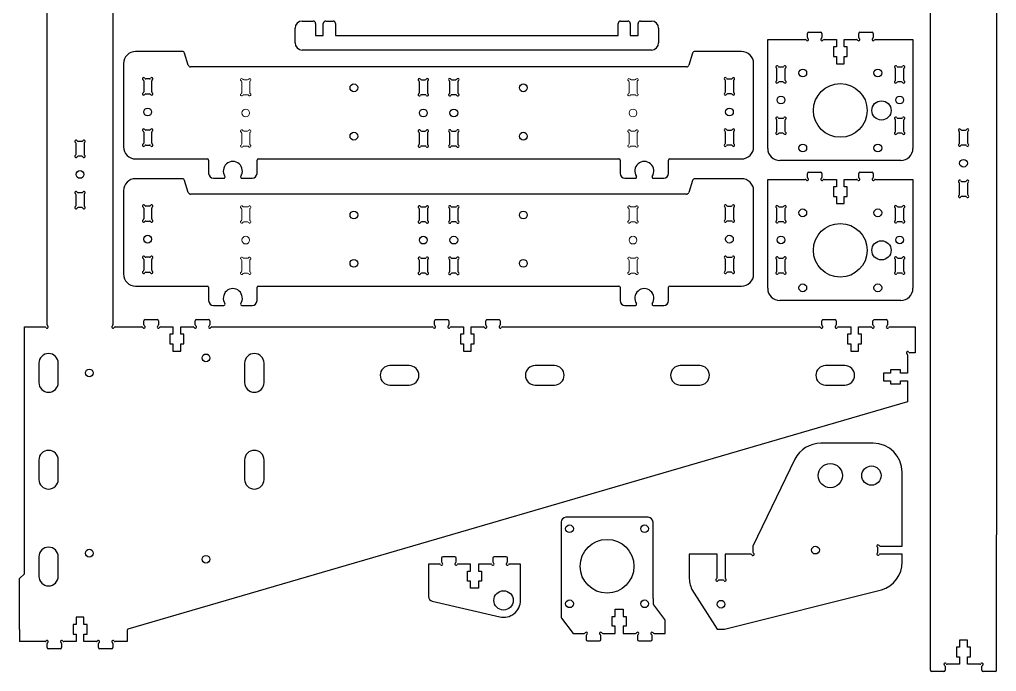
# Model space of a CAD drawing. Header units: millimetres. Extents: x 226 to 1021, y 351 to 823.
# Drawn here: x 225.6 to 629.2, y 351.5 to 620.8 of the extents above; entities that cross this region are included whole.
import ezdxf

# ---------------------------------------------------------------- set-up
doc = ezdxf.new("R2010")
doc.units = ezdxf.units.MM
for name, color, linetype in [('SLD-0', 179, 'Continuous'), ('SLD-0_2', 179, 'Continuous'), ('WHITE', 179, 'Continuous')]:
    doc.layers.add(name, color=color, linetype=linetype)

msp = doc.modelspace()

# ---------------------------------------------------------------- linework, layer by layer
at = {"layer": 'SLD-0', "linetype": 'Continuous'}
for p, q in [((342.42, 620.22), (346.92, 620.22)), ((347.92, 619.22), (347.92, 614.22)), ((351.12, 614.22), (351.12, 619.22)), ((352.12, 620.22), (355.12, 620.22)), ((356.12, 619.22), (356.12, 614.22)), ((472.95, 614.22), (472.95, 619.22)), ((473.95, 620.22), (476.95, 620.22)), ((477.95, 619.22), (477.95, 614.22)), ((481.15, 614.22), (481.15, 619.22)), ((482.15, 620.22), (486.65, 620.22)), ((339.42, 611.22), (339.42, 617.22)), ((347.92, 614.22), (351.12, 614.22)), ((356.12, 614.22), (472.95, 614.22)), ((477.95, 614.22), (481.15, 614.22)), ((489.65, 617.22), (489.65, 611.22)), ((486.65, 608.22), (342.42, 608.22))]:
    msp.add_line(p, q, dxfattribs=at)
at = {"layer": 'SLD-0', "lineweight": 0}
for p, q in [((317.42, 590.61), (317.42, 595.08)), ((318.29, 595.94), (319.86, 595.94)), ((320.72, 595.08), (320.72, 590.61)), ((477.42, 590.61), (477.42, 595.08)), ((478.29, 595.94), (479.86, 595.94)), ((480.72, 595.08), (480.72, 590.61)), ((319.86, 589.74), (318.29, 589.74)), ((479.86, 589.74), (478.29, 589.74)), ((317.42, 569.41), (317.42, 573.88)), ((318.29, 574.74), (319.86, 574.74)), ((320.72, 573.88), (320.72, 569.41)), ((477.42, 569.41), (477.42, 573.88)), ((478.29, 574.74), (479.86, 574.74)), ((480.72, 573.88), (480.72, 569.41)), ((319.86, 568.54), (318.29, 568.54)), ((479.86, 568.54), (478.29, 568.54)), ((317.42, 538.05), (317.42, 542.52)), ((318.29, 543.39), (319.86, 543.39)), ((320.72, 542.52), (320.72, 538.05)), ((477.42, 538.05), (477.42, 542.52)), ((478.29, 543.39), (479.86, 543.39)), ((480.72, 542.52), (480.72, 538.05)), ((319.86, 537.19), (318.29, 537.19)), ((479.86, 537.19), (478.29, 537.19)), ((317.42, 516.85), (317.42, 521.32)), ((318.29, 522.19), (319.86, 522.19)), ((320.72, 521.32), (320.72, 516.85)), ((477.42, 516.85), (477.42, 521.32)), ((478.29, 522.19), (479.86, 522.19)), ((480.72, 521.32), (480.72, 516.85)), ((319.86, 515.99), (318.29, 515.99)), ((479.86, 515.99), (478.29, 515.99))]:
    msp.add_line(p, q, dxfattribs=at)
at = {"layer": 'SLD-0'}
msp.add_line((629.22, 351.95), (629.22, 407.95), dxfattribs=at)
at = {"layer": 'SLD-0', "lineweight": 0}
for centre in [(319.07, 582.24), (479.07, 582.24), (319.07, 529.69), (479.07, 529.69)]:
    msp.add_circle(centre, 1.6, dxfattribs=at)
at = {"layer": 'SLD-0', "linetype": 'Continuous'}
for centre, radius, start, end in [((342.42, 617.22), 3, 90, 180), ((346.92, 619.22), 1, 0, 90), ((352.12, 619.22), 1, 90, 180), ((355.12, 619.22), 1, 0, 90), ((473.95, 619.22), 1, 90, 180), ((476.95, 619.22), 1, 0, 90), ((482.15, 619.22), 1, 90, 180), ((486.65, 617.22), 3, 0, 90), ((342.42, 611.22), 3, 180, 270), ((486.65, 611.22), 3, 270, 0)]:
    msp.add_arc(centre, radius, start, end, dxfattribs=at)
at = {"layer": 'SLD-0', "lineweight": 0}
for centre, start, end in [((317.42, 595.94), 30.0003, 240.0003), ((316.92, 595.08), 0, 60.0003), ((318.29, 596.44), 210.0003, 270), ((319.86, 596.44), 270, 330.0001), ((320.72, 595.94), 300.0003, 150.0001), ((321.22, 595.08), 120.0003, 180), ((477.42, 595.94), 30.0002, 240), ((476.92, 595.08), 360, 60), ((478.29, 596.44), 210.0002, 270), ((479.86, 596.44), 270, 330.0001), ((480.72, 595.94), 300.0003, 150.0001), ((481.22, 595.08), 120.0003, 180), ((317.42, 589.74), 120.0002, 330), ((316.92, 590.61), 300.0002, 360), ((318.29, 589.24), 90, 150), ((319.86, 589.24), 30.0004, 90), ((320.72, 589.74), 210.0004, 60), ((321.22, 590.61), 180, 240), ((477.42, 589.74), 120.0002, 330), ((476.92, 590.61), 300.0002, 0), ((478.29, 589.24), 90, 150), ((479.86, 589.24), 30.0003, 90), ((480.72, 589.74), 210.0003, 60.0006), ((481.22, 590.61), 180, 240.0006), ((317.42, 574.74), 30.0002, 240), ((316.92, 573.88), 0, 60), ((318.29, 575.24), 210.0002, 270), ((319.86, 575.24), 270, 330), ((320.72, 574.74), 300.0002, 150), ((321.22, 573.88), 120.0002, 180), ((477.42, 574.74), 30.0003, 239.9997), ((476.92, 573.88), 0, 59.9997), ((478.29, 575.24), 210.0003, 270), ((479.86, 575.24), 270, 330.0001), ((480.72, 574.74), 300.0003, 150.0001), ((481.22, 573.88), 120.0003, 180), ((316.92, 569.41), 300.0003, 0), ((321.22, 569.41), 180, 240), ((476.92, 569.41), 300.0003, 360), ((481.22, 569.41), 180, 240), ((317.42, 568.54), 120.0003, 330.0001), ((318.29, 568.04), 90, 150.0001), ((319.86, 568.04), 30.0002, 90), ((320.72, 568.54), 210.0002, 60), ((477.42, 568.54), 120.0003, 330), ((478.29, 568.04), 90, 150), ((479.86, 568.04), 30.0004, 90), ((480.72, 568.54), 210.0004, 60), ((317.42, 543.39), 30.0003, 240.0003), ((316.92, 542.52), 0, 60.0003), ((318.29, 543.89), 210.0003, 270), ((319.86, 543.89), 270, 330.0001), ((320.72, 543.39), 300.0003, 150.0001), ((321.22, 542.52), 120.0003, 180), ((477.42, 543.39), 30.0002, 240), ((476.92, 542.52), 360, 60), ((478.29, 543.89), 210.0002, 270), ((479.86, 543.89), 270, 330.0001), ((480.72, 543.39), 300.0003, 150.0001), ((481.22, 542.52), 120.0003, 180), ((317.42, 537.19), 120.0002, 330), ((316.92, 538.05), 300.0002, 360), ((318.29, 536.69), 90, 150), ((319.86, 536.69), 30.0004, 90), ((320.72, 537.19), 210.0004, 60), ((321.22, 538.05), 180, 240), ((477.42, 537.19), 120.0002, 330), ((476.92, 538.05), 300.0002, 0), ((478.29, 536.69), 90, 150), ((479.86, 536.69), 30.0003, 90), ((480.72, 537.19), 210.0003, 60.0006), ((481.22, 538.05), 180, 240.0006), ((317.42, 522.19), 30.0002, 240), ((316.92, 521.32), 0, 60), ((318.29, 522.69), 210.0002, 270), ((319.86, 522.69), 270, 330), ((320.72, 522.19), 300.0002, 150), ((321.22, 521.32), 120.0002, 180), ((477.42, 522.19), 30.0003, 239.9997), ((476.92, 521.32), 0, 59.9997), ((478.29, 522.69), 210.0003, 270), ((479.86, 522.69), 270, 330.0001), ((480.72, 522.19), 300.0003, 150.0001), ((481.22, 521.32), 120.0003, 180), ((316.92, 516.85), 300.0003, 0), ((321.22, 516.85), 180, 240), ((476.92, 516.85), 300.0003, 360), ((481.22, 516.85), 180, 240), ((317.42, 515.99), 120.0003, 330.0001), ((318.29, 515.49), 90, 150.0001), ((319.86, 515.49), 30.0002, 90), ((320.72, 515.99), 210.0002, 60), ((477.42, 515.99), 120.0003, 330), ((478.29, 515.49), 90, 150), ((479.86, 515.49), 30.0004, 90), ((480.72, 515.99), 210.0004, 60)]:
    msp.add_arc(centre, 0.5, start, end, dxfattribs=at)
at = {"layer": 'SLD-0_2', "linetype": 'Continuous'}
for p, q in [((602.02, 407.95), (602.02, 411.94)), ((629.22, 411.95), (629.22, 407.95)), ((487.34, 381.65), (487.34, 379.64)), ((449.34, 376.11), (449.34, 374.26)), ((487.55, 379.05), (492.14, 372.94)), ((449.34, 374.26), (449.34, 374.12)), ((449.34, 374.12), (449.34, 374.11)), ((449.55, 373.51), (454.34, 367.14)), ((225.61, 368.82), (225.61, 363.82)), ((270.06, 368.44), (270.06, 363.82)), ((602.02, 351.95), (602.02, 351.94))]:
    msp.add_line(p, q, dxfattribs=at)
for centre, radius, start, end in [((488.34, 379.65), 1, 180, 216.9749), ((450.34, 374.11), 1, 180, 216.9749), ((491.34, 372.34), 1, 0, 36.9749), ((270.56, 368.44), 0.5, 106.2527, 180)]:
    msp.add_arc(centre, radius, start, end, dxfattribs=at)
at = {"layer": 'WHITE', "linetype": 'Continuous'}
for p, q in [((237.01, 494.68), (237.01, 766.32)), ((264.21, 766.32), (264.21, 494.68)), ((602.02, 351.95), (602.02, 623.58)), ((629.22, 623.58), (629.22, 411.95)), ((551.11, 613.44), (551.11, 615.07)), ((551.61, 615.57), (556.61, 615.57)), ((557.11, 615.07), (557.11, 613.44)), ((572.31, 613.44), (572.31, 615.07)), ((572.81, 615.57), (577.81, 615.57)), ((578.31, 615.07), (578.31, 613.44)), ((534.71, 567.57), (534.71, 612.57)), ((534.71, 612.57), (550.24, 612.57)), ((557.98, 612.57), (563.11, 612.57)), ((563.11, 609.57), (561.84, 609.57)), ((561.84, 609.57), (561.84, 605.57)), ((563.11, 612.57), (563.11, 609.57)), ((566.31, 609.57), (566.31, 612.57)), ((566.31, 612.57), (571.44, 612.57)), ((567.59, 609.57), (566.31, 609.57)), ((567.59, 605.57), (567.59, 609.57)), ((579.18, 612.57), (594.71, 612.57)), ((594.71, 612.57), (594.71, 567.57)), ((292.83, 607.63), (273.56, 607.63)), ((295.34, 601.95), (293.78, 606.93)), ((503.69, 606.93), (502.13, 601.95)), ((523.91, 607.63), (504.65, 607.63)), ((561.84, 605.57), (563.11, 605.57)), ((563.11, 605.57), (563.11, 602.57)), ((566.31, 602.57), (566.31, 605.57)), ((566.31, 605.57), (567.59, 605.57)), ((268.56, 602.63), (268.56, 568.24)), ((528.91, 568.24), (528.91, 602.63)), ((563.11, 602.57), (566.31, 602.57)), ((501.18, 601.24), (296.3, 601.24)), ((538.54, 595.94), (538.54, 600.41)), ((539.41, 601.27), (540.97, 601.27)), ((541.84, 600.41), (541.84, 595.94)), ((587.58, 595.94), (587.58, 600.41)), ((588.45, 601.27), (590.01, 601.27)), ((590.88, 600.41), (590.88, 595.94)), ((276.91, 595.47), (276.91, 591)), ((279.35, 596.33), (277.78, 596.33)), ((280.21, 591), (280.21, 595.47)), ((390.79, 590.61), (390.79, 595.08)), ((391.65, 595.94), (393.22, 595.94)), ((394.09, 595.08), (394.09, 590.61)), ((403.39, 590.61), (403.39, 595.08)), ((404.25, 595.94), (405.82, 595.94)), ((406.69, 595.08), (406.69, 590.61)), ((517.26, 591), (517.26, 595.47)), ((518.13, 596.33), (519.7, 596.33)), ((520.56, 595.47), (520.56, 591)), ((540.97, 595.07), (539.41, 595.07)), ((590.01, 595.07), (588.45, 595.07)), ((277.78, 590.13), (279.35, 590.13)), ((393.22, 589.74), (391.65, 589.74)), ((405.82, 589.74), (404.25, 589.74)), ((519.7, 590.13), (518.13, 590.13)), ((538.54, 574.74), (538.54, 579.21)), ((539.41, 580.07), (540.97, 580.07)), ((541.84, 579.21), (541.84, 574.74)), ((587.58, 574.74), (587.58, 579.21)), ((588.45, 580.07), (590.01, 580.07)), ((590.88, 579.21), (590.88, 574.74)), ((276.91, 574.27), (276.91, 569.8)), ((279.35, 575.13), (277.78, 575.13)), ((280.21, 569.8), (280.21, 574.27)), ((390.79, 569.41), (390.79, 573.88)), ((391.65, 574.74), (393.22, 574.74)), ((394.09, 573.88), (394.09, 569.41)), ((403.39, 569.41), (403.39, 573.88)), ((404.25, 574.74), (405.82, 574.74)), ((406.69, 573.88), (406.69, 569.41)), ((517.26, 569.8), (517.26, 574.27)), ((518.13, 575.13), (519.7, 575.13)), ((520.56, 574.27), (520.56, 569.8)), ((540.97, 573.87), (539.41, 573.87)), ((590.01, 573.87), (588.45, 573.87)), ((613.97, 569.82), (613.97, 574.28)), ((614.84, 575.15), (616.41, 575.15)), ((617.27, 574.28), (617.27, 569.82)), ((248.96, 565.18), (248.96, 569.65)), ((249.83, 570.52), (251.39, 570.52)), ((252.26, 569.65), (252.26, 565.18)), ((277.78, 568.93), (279.35, 568.93)), ((393.22, 568.54), (391.65, 568.54)), ((405.82, 568.54), (404.25, 568.54)), ((519.7, 568.93), (518.13, 568.93)), ((616.41, 568.95), (614.84, 568.95)), ((251.39, 564.32), (249.83, 564.32)), ((273.56, 563.24), (303.23, 563.24)), ((303.73, 562.74), (303.73, 557.25)), ((323.73, 557.25), (323.73, 562.74)), ((324.23, 563.24), (473.24, 563.24)), ((473.74, 562.74), (473.74, 557.25)), ((493.74, 557.25), (493.74, 562.74)), ((494.24, 563.24), (523.91, 563.24)), ((589.71, 562.57), (539.71, 562.57)), ((551.11, 555.63), (551.11, 557.27)), ((551.61, 557.77), (556.61, 557.77)), ((557.11, 557.27), (557.11, 555.63)), ((572.31, 555.63), (572.31, 557.27)), ((572.81, 557.77), (577.81, 557.77)), ((578.31, 557.27), (578.31, 555.63)), ((292.83, 555.08), (273.56, 555.08)), ((295.34, 549.39), (293.78, 554.37)), ((305.73, 555.25), (310.05, 555.25)), ((317.42, 555.25), (321.73, 555.25)), ((475.74, 555.25), (480.06, 555.25)), ((487.42, 555.25), (491.74, 555.25)), ((503.69, 554.37), (502.13, 549.39)), ((523.91, 555.08), (504.65, 555.08)), ((534.71, 509.77), (534.71, 554.77)), ((534.71, 554.77), (550.24, 554.77)), ((557.98, 554.77), (563.11, 554.77)), ((563.11, 554.77), (563.11, 551.77)), ((566.31, 551.77), (566.31, 554.77)), ((566.31, 554.77), (571.44, 554.77)), ((579.18, 554.77), (594.71, 554.77)), ((594.71, 554.77), (594.71, 509.77)), ((613.97, 548.62), (613.97, 553.08)), ((614.84, 553.95), (616.41, 553.95)), ((617.27, 553.08), (617.27, 548.62)), ((249.83, 549.32), (251.39, 549.32)), ((268.56, 550.08), (268.56, 515.69)), ((528.91, 515.69), (528.91, 550.08)), ((563.11, 551.77), (561.84, 551.77)), ((561.84, 551.77), (561.84, 547.77)), ((567.59, 551.77), (566.31, 551.77)), ((567.59, 547.77), (567.59, 551.77)), ((248.96, 543.98), (248.96, 548.45)), ((252.26, 548.45), (252.26, 543.98)), ((501.18, 548.69), (296.3, 548.69)), ((561.84, 547.77), (563.11, 547.77)), ((563.11, 547.77), (563.11, 544.77)), ((566.31, 544.77), (566.31, 547.77)), ((566.31, 547.77), (567.59, 547.77)), ((616.41, 547.75), (614.84, 547.75)), ((251.39, 543.12), (249.83, 543.12)), ((276.91, 542.91), (276.91, 538.44)), ((279.35, 543.78), (277.78, 543.78)), ((280.21, 538.44), (280.21, 542.91)), ((390.79, 538.05), (390.79, 542.52)), ((391.65, 543.39), (393.22, 543.39)), ((394.09, 542.52), (394.09, 538.05)), ((403.39, 538.05), (403.39, 542.52)), ((404.25, 543.39), (405.82, 543.39)), ((406.69, 542.52), (406.69, 538.05)), ((517.26, 538.44), (517.26, 542.91)), ((518.13, 543.78), (519.7, 543.78)), ((520.56, 542.91), (520.56, 538.44)), ((538.54, 538.13), (538.54, 542.6)), ((539.41, 543.47), (540.97, 543.47)), ((541.84, 542.6), (541.84, 538.13)), ((563.11, 544.77), (566.31, 544.77)), ((587.58, 538.13), (587.58, 542.6)), ((588.45, 543.47), (590.01, 543.47)), ((590.88, 542.6), (590.88, 538.13)), ((277.78, 537.58), (279.35, 537.58)), ((393.22, 537.19), (391.65, 537.19)), ((405.82, 537.19), (404.25, 537.19)), ((519.7, 537.58), (518.13, 537.58)), ((540.97, 537.27), (539.41, 537.27)), ((590.01, 537.27), (588.45, 537.27)), ((276.91, 521.71), (276.91, 517.24)), ((279.35, 522.58), (277.78, 522.58)), ((280.21, 517.24), (280.21, 521.71)), ((390.79, 516.85), (390.79, 521.32)), ((391.65, 522.19), (393.22, 522.19)), ((394.09, 521.32), (394.09, 516.85)), ((403.39, 516.85), (403.39, 521.32)), ((404.25, 522.19), (405.82, 522.19)), ((406.69, 521.32), (406.69, 516.85)), ((517.26, 517.24), (517.26, 521.71)), ((518.13, 522.58), (519.7, 522.58)), ((520.56, 521.71), (520.56, 517.24)), ((538.54, 516.93), (538.54, 521.4)), ((539.41, 522.27), (540.97, 522.27)), ((541.84, 521.4), (541.84, 516.93)), ((587.58, 516.93), (587.58, 521.4)), ((588.45, 522.27), (590.01, 522.27)), ((590.88, 521.4), (590.88, 516.93)), ((277.78, 516.38), (279.35, 516.38)), ((393.22, 515.99), (391.65, 515.99)), ((405.82, 515.99), (404.25, 515.99)), ((519.7, 516.38), (518.13, 516.38)), ((540.97, 516.07), (539.41, 516.07)), ((590.01, 516.07), (588.45, 516.07)), ((273.56, 510.69), (303.23, 510.69)), ((303.73, 510.19), (303.73, 504.69)), ((323.73, 504.69), (323.73, 510.19)), ((324.23, 510.69), (473.24, 510.69)), ((473.74, 510.19), (473.74, 504.69)), ((493.74, 504.69), (493.74, 510.19)), ((494.24, 510.69), (523.91, 510.69)), ((589.71, 504.77), (539.71, 504.77)), ((305.73, 502.69), (310.05, 502.69)), ((317.42, 502.69), (321.73, 502.69)), ((475.74, 502.69), (480.06, 502.69)), ((487.42, 502.69), (491.74, 502.69)), ((277.51, 496.82), (282.51, 496.82)), ((298.71, 496.82), (303.71, 496.82)), ((397.51, 496.82), (402.51, 496.82)), ((418.71, 496.82), (423.71, 496.82)), ((557.51, 496.82), (562.51, 496.82)), ((578.71, 496.82), (583.71, 496.82)), ((227.61, 391.82), (227.61, 493.82)), ((227.61, 493.82), (236.14, 493.82)), ((265.08, 493.82), (276.14, 493.82)), ((277.01, 494.68), (277.01, 496.32)), ((283.01, 496.32), (283.01, 494.68)), ((283.88, 493.82), (289.01, 493.82)), ((289.01, 493.82), (289.01, 490.82)), ((292.21, 490.82), (292.21, 493.82)), ((292.21, 493.82), (297.34, 493.82)), ((298.21, 494.68), (298.21, 496.32)), ((304.21, 496.32), (304.21, 494.68)), ((305.08, 493.82), (396.14, 493.82)), ((397.01, 494.68), (397.01, 496.32)), ((403.01, 496.32), (403.01, 494.68)), ((403.88, 493.82), (409.01, 493.82)), ((409.01, 493.82), (409.01, 490.82)), ((412.21, 490.82), (412.21, 493.82)), ((412.21, 493.82), (417.34, 493.82)), ((418.21, 494.68), (418.21, 496.32)), ((424.21, 496.32), (424.21, 494.68)), ((425.08, 493.82), (556.14, 493.82)), ((557.01, 494.68), (557.01, 496.32)), ((563.01, 496.32), (563.01, 494.68)), ((563.88, 493.82), (569.01, 493.82)), ((569.01, 493.82), (569.01, 490.82)), ((572.21, 490.82), (572.21, 493.82)), ((572.21, 493.82), (577.34, 493.82)), ((578.21, 494.68), (578.21, 496.32)), ((584.21, 496.32), (584.21, 494.68)), ((585.08, 493.82), (595.61, 493.82)), ((595.61, 493.82), (595.61, 483.17)), ((289.01, 490.82), (287.74, 490.82)), ((287.74, 490.82), (287.74, 486.82)), ((293.49, 490.82), (292.21, 490.82)), ((293.49, 486.82), (293.49, 490.82)), ((409.01, 490.82), (407.74, 490.82)), ((407.74, 490.82), (407.74, 486.82)), ((413.49, 490.82), (412.21, 490.82)), ((413.49, 486.82), (413.49, 490.82)), ((569.01, 490.82), (567.74, 490.82)), ((567.74, 490.82), (567.74, 486.82)), ((573.49, 490.82), (572.21, 490.82)), ((573.49, 486.82), (573.49, 490.82)), ((287.74, 486.82), (289.01, 486.82)), ((289.01, 486.82), (289.01, 483.82)), ((292.21, 483.82), (292.21, 486.82)), ((292.21, 486.82), (293.49, 486.82)), ((407.74, 486.82), (409.01, 486.82)), ((409.01, 486.82), (409.01, 483.82)), ((412.21, 483.82), (412.21, 486.82)), ((412.21, 486.82), (413.49, 486.82)), ((567.74, 486.82), (569.01, 486.82)), ((569.01, 486.82), (569.01, 483.82)), ((572.21, 483.82), (572.21, 486.82)), ((572.21, 486.82), (573.49, 486.82)), ((289.01, 483.82), (292.21, 483.82)), ((409.01, 483.82), (412.21, 483.82)), ((569.01, 483.82), (572.21, 483.82)), ((592.51, 482.3), (592.51, 474.77)), ((595.61, 483.17), (593.38, 483.17)), ((233.61, 478.82), (233.61, 470.82)), ((241.61, 470.82), (241.61, 478.82)), ((318.61, 478.82), (318.61, 470.82)), ((326.61, 470.82), (326.61, 478.82)), ((386.61, 477.82), (378.61, 477.82)), ((446.61, 477.82), (438.61, 477.82)), ((506.61, 477.82), (498.61, 477.82)), ((566.61, 477.82), (558.61, 477.82)), ((585.51, 474.77), (582.51, 474.77)), ((582.51, 474.77), (582.51, 471.57)), ((589.51, 476.04), (585.51, 476.04)), ((585.51, 476.04), (585.51, 474.77)), ((589.51, 474.77), (589.51, 476.04)), ((592.51, 474.77), (589.51, 474.77)), ((378.61, 469.82), (386.61, 469.82)), ((438.61, 469.82), (446.61, 469.82)), ((498.61, 469.82), (506.61, 469.82)), ((558.61, 469.82), (566.61, 469.82)), ((582.51, 471.57), (585.51, 471.57)), ((585.51, 471.57), (585.51, 470.29)), ((585.51, 470.29), (589.51, 470.29)), ((589.51, 470.29), (589.51, 471.57)), ((589.51, 471.57), (592.51, 471.57)), ((592.51, 471.57), (592.51, 462.82)), ((592.51, 462.82), (270.42, 368.92)), ((578.27, 445.76), (556.67, 445.76)), ((233.61, 438.82), (233.61, 430.82)), ((241.61, 430.82), (241.61, 438.82)), ((318.61, 438.82), (318.61, 430.82)), ((326.61, 430.82), (326.61, 438.82)), ((545.95, 439.16), (528.62, 403.25)), ((590.27, 403.24), (590.27, 433.76)), ((449.34, 413.14), (449.34, 376.11)), ((485.34, 415.14), (451.34, 415.14)), ((487.34, 381.65), (487.34, 413.14)), ((513.8, 399.89), (502.27, 399.9)), ((502.27, 399.9), (502.27, 390.43)), ((513.8, 390.11), (513.8, 399.89)), ((527.76, 399.89), (517.1, 399.89)), ((517.1, 399.89), (517.1, 390.11)), ((528.62, 403.25), (528.62, 400.76)), ((580.27, 400.8), (580.27, 402.37)), ((581.14, 403.24), (590.27, 403.24)), ((590.27, 399.94), (581.14, 399.94)), ((590.27, 396.7), (590.27, 399.94)), ((233.61, 398.82), (233.61, 390.82)), ((241.61, 390.82), (241.61, 398.82)), ((399.11, 395.83), (394.57, 395.83)), ((394.57, 395.83), (394.57, 382.42)), ((399.97, 398.33), (399.97, 396.69)), ((405.47, 398.83), (400.47, 398.83)), ((405.97, 396.69), (405.97, 398.33)), ((411.97, 395.83), (406.84, 395.83)), ((411.97, 392.83), (411.97, 395.83)), ((420.31, 395.83), (415.17, 395.83)), ((415.17, 395.83), (415.17, 392.83)), ((421.17, 398.33), (421.17, 396.69)), ((426.67, 398.83), (421.67, 398.83)), ((427.17, 396.69), (427.17, 398.33)), ((432.57, 395.83), (428.04, 395.83)), ((432.57, 380.83), (432.57, 395.83)), ((225.61, 389.82), (227.61, 391.82)), ((410.7, 388.83), (410.7, 392.83)), ((410.7, 392.83), (411.97, 392.83)), ((415.17, 392.83), (416.45, 392.83)), ((416.45, 392.83), (416.45, 388.83)), ((225.61, 368.82), (225.61, 389.82)), ((411.97, 388.83), (410.7, 388.83)), ((411.97, 385.83), (411.97, 388.83)), ((416.45, 388.83), (415.17, 388.83)), ((415.17, 388.83), (415.17, 385.83)), ((516.23, 389.24), (514.66, 389.24)), ((415.17, 385.83), (411.97, 385.83)), ((503.4, 385.35), (513.8, 368.89)), ((516.89, 368.89), (581.71, 385.2)), ((396.12, 380.47), (423.99, 374.01)), ((471.74, 377.14), (474.94, 377.14)), ((471.74, 374.14), (471.74, 377.14)), ((474.94, 377.14), (474.94, 374.14)), ((252.21, 373.82), (249.01, 373.82)), ((249.01, 373.82), (249.01, 370.82)), ((252.21, 370.82), (252.21, 373.82)), ((470.47, 370.14), (470.47, 374.14)), ((470.47, 374.14), (471.74, 374.14)), ((474.94, 374.14), (476.22, 374.14)), ((476.22, 374.14), (476.22, 370.14)), ((492.34, 367.14), (492.34, 372.34)), ((249.01, 370.82), (247.74, 370.82)), ((247.74, 370.82), (247.74, 366.82)), ((253.49, 370.82), (252.21, 370.82)), ((253.49, 366.82), (253.49, 370.82)), ((471.74, 370.14), (470.47, 370.14)), ((471.74, 367.14), (471.74, 370.14)), ((476.22, 370.14), (474.94, 370.14)), ((474.94, 370.14), (474.94, 367.14)), ((513.8, 368.89), (516.89, 368.89)), ((236.14, 363.82), (225.61, 363.82)), ((249.01, 363.82), (243.88, 363.82)), ((247.74, 366.82), (249.01, 366.82)), ((249.01, 366.82), (249.01, 363.82)), ((252.21, 363.82), (252.21, 366.82)), ((252.21, 366.82), (253.49, 366.82)), ((257.34, 363.82), (252.21, 363.82)), ((270.06, 363.82), (265.08, 363.82)), ((454.34, 367.14), (458.88, 367.14)), ((459.74, 366.27), (459.74, 364.64)), ((460.24, 364.14), (465.24, 364.14)), ((465.74, 364.64), (465.74, 366.27)), ((466.61, 367.14), (471.74, 367.14)), ((474.94, 367.14), (480.08, 367.14)), ((480.94, 366.27), (480.94, 364.64)), ((481.44, 364.14), (486.44, 364.14)), ((486.94, 364.64), (486.94, 366.27)), ((487.81, 367.14), (492.34, 367.14)), ((617.22, 364.45), (614.02, 364.45)), ((614.02, 364.45), (614.02, 361.45)), ((617.22, 361.45), (617.22, 364.45)), ((237.01, 361.32), (237.01, 362.95)), ((242.51, 360.82), (237.51, 360.82)), ((243.01, 362.95), (243.01, 361.32)), ((258.21, 361.32), (258.21, 362.95)), ((263.71, 360.82), (258.71, 360.82)), ((264.21, 362.95), (264.21, 361.32)), ((614.02, 361.45), (612.75, 361.45)), ((612.75, 361.45), (612.75, 357.45)), ((618.5, 361.45), (617.22, 361.45)), ((618.5, 357.45), (618.5, 361.45)), ((612.75, 357.45), (614.02, 357.45)), ((614.02, 357.45), (614.02, 354.45)), ((617.22, 354.45), (617.22, 357.45)), ((617.22, 357.45), (618.5, 357.45)), ((607.52, 351.45), (602.52, 351.45)), ((608.02, 353.58), (608.02, 351.95)), ((614.02, 354.45), (608.89, 354.45)), ((622.36, 354.45), (617.22, 354.45)), ((623.22, 351.95), (623.22, 353.58)), ((628.72, 351.45), (623.72, 351.45))]:
    msp.add_line(p, q, dxfattribs=at)
for centre, radius in [((549.21, 598.77), 1.6), ((580.21, 598.77), 1.6), ((363.74, 592.63), 1.6), ((433.74, 592.63), 1.6), ((564.71, 583.27), 11.1), ((540.19, 587.57), 1.6), ((581.71, 583.27), 3.98), ((589.23, 587.57), 1.6), ((278.56, 582.63), 1.6), ((392.44, 582.24), 1.6), ((405.04, 582.24), 1.6), ((518.91, 582.63), 1.6), ((363.74, 572.63), 1.6), ((433.74, 572.63), 1.6), ((549.21, 567.77), 1.6), ((580.21, 567.77), 1.6), ((615.62, 561.45), 1.6), ((250.61, 556.82), 1.6), ((363.74, 540.08), 1.6), ((433.74, 540.08), 1.6), ((549.21, 540.97), 1.6), ((580.21, 540.97), 1.6), ((564.71, 525.47), 11.1), ((278.56, 530.08), 1.6), ((392.44, 529.69), 1.6), ((405.04, 529.69), 1.6), ((518.91, 530.08), 1.6), ((540.19, 529.77), 1.6), ((581.71, 525.47), 3.98), ((589.23, 529.77), 1.6), ((363.74, 520.08), 1.6), ((433.74, 520.08), 1.6), ((549.21, 509.97), 1.6), ((580.21, 509.97), 1.6), ((560.57, 432.39), 5), ((577.57, 432.39), 3.98), ((452.84, 410.42), 1.6), ((483.84, 410.42), 1.6), ((468.34, 394.92), 11.1), ((554.45, 401.59), 1.6), ((425.57, 380.83), 4), ((452.84, 379.42), 1.6), ((483.84, 379.42), 1.6), ((515.45, 379.24), 1.6)]:
    msp.add_circle(centre, radius, dxfattribs=at)
at = {"layer": 'WHITE'}
for centre in [(302.64, 481.02), (254.45, 474.82), (254.43, 400.32), (302.63, 397.82)]:
    msp.add_circle(centre, 1.6, dxfattribs=at)
at = {"layer": 'WHITE', "linetype": 'Continuous'}
for centre, radius, start, end in [((551.61, 615.07), 0.5, 90, 180), ((556.61, 615.07), 0.5, 0, 90), ((572.81, 615.07), 0.5, 90, 180), ((577.81, 615.07), 0.5, 0, 90), ((550.24, 612.07), 0.5, 30.0002, 90), ((551.11, 612.57), 0.5, 210.0002, 60), ((551.61, 613.44), 0.5, 180, 240), ((557.11, 612.57), 0.5, 120.0002, 330), ((556.61, 613.44), 0.5, 300.0002, 0), ((557.98, 612.07), 0.5, 90, 150), ((571.44, 612.07), 0.5, 30.0002, 90), ((572.31, 612.57), 0.5, 210.0002, 60), ((572.81, 613.44), 0.5, 180, 240), ((578.31, 612.57), 0.5, 120.0002, 330), ((577.81, 613.44), 0.5, 300.0002, 0), ((579.18, 612.07), 0.5, 90, 150), ((273.56, 602.63), 5, 90, 180), ((292.83, 606.63), 1, 17.3857, 90), ((504.65, 606.63), 1, 90, 162.6143), ((523.91, 602.63), 5, 0, 90), ((296.3, 602.24), 1, 197.3857, 270), ((501.18, 602.24), 1, 270, 342.6143), ((538.54, 601.27), 0.5, 30.0002, 240), ((539.41, 601.77), 0.5, 210.0002, 270), ((540.97, 601.77), 0.5, 270, 330), ((541.84, 601.27), 0.5, 300.0002, 150), ((587.58, 601.27), 0.5, 30.0002, 240), ((588.45, 601.77), 0.5, 210.0002, 270), ((590.01, 601.77), 0.5, 270, 330), ((590.88, 601.27), 0.5, 300.0002, 150), ((538.04, 600.41), 0.5, 0, 60), ((542.34, 600.41), 0.5, 120.0002, 180), ((587.08, 600.41), 0.5, 0, 60), ((591.38, 600.41), 0.5, 120.0002, 180), ((276.91, 596.33), 0.5, 30, 239.9998), ((276.41, 595.47), 0.5, 0, 59.9998), ((277.78, 596.83), 0.5, 210, 270), ((279.35, 596.83), 0.5, 270, 329.9998), ((280.21, 596.33), 0.5, 300, 149.9998), ((280.71, 595.47), 0.5, 120, 180), ((390.79, 595.94), 0.5, 30.0002, 240), ((390.29, 595.08), 0.5, 0, 60), ((391.65, 596.44), 0.5, 210.0002, 270), ((393.22, 596.44), 0.5, 270, 330), ((394.09, 595.94), 0.5, 300.0002, 150), ((394.59, 595.08), 0.5, 120.0002, 180), ((403.39, 595.94), 0.5, 30.0002, 240), ((402.89, 595.08), 0.5, 0, 60), ((404.25, 596.44), 0.5, 210.0002, 270), ((405.82, 596.44), 0.5, 270, 330), ((406.69, 595.94), 0.5, 300.0002, 150), ((407.19, 595.08), 0.5, 120.0002, 180), ((517.26, 596.33), 0.5, 30.0002, 240), ((516.76, 595.47), 0.5, 0, 60), ((518.13, 596.83), 0.5, 210.0002, 270), ((519.7, 596.83), 0.5, 270, 330), ((520.56, 596.33), 0.5, 300.0002, 150), ((521.06, 595.47), 0.5, 120.0002, 180), ((538.54, 595.07), 0.5, 120.0002, 330), ((538.04, 595.94), 0.5, 300.0002, 0), ((539.41, 594.57), 0.5, 90, 150), ((540.97, 594.57), 0.5, 30.0002, 90), ((541.84, 595.07), 0.5, 210.0002, 60), ((542.34, 595.94), 0.5, 180, 240), ((587.58, 595.07), 0.5, 120.0002, 330), ((587.08, 595.94), 0.5, 300.0002, 0), ((588.45, 594.57), 0.5, 90, 150), ((590.01, 594.57), 0.5, 30.0002, 90), ((590.88, 595.07), 0.5, 210.0002, 60), ((591.38, 595.94), 0.5, 180, 240), ((276.91, 590.13), 0.5, 120, 329.9998), ((276.41, 591), 0.5, 300, 0), ((277.78, 589.63), 0.5, 90, 149.9998), ((279.35, 589.63), 0.5, 30, 90), ((280.21, 590.13), 0.5, 210, 59.9998), ((280.71, 591), 0.5, 180, 239.9998), ((390.79, 589.74), 0.5, 120.0002, 330), ((390.29, 590.61), 0.5, 300.0002, 0), ((391.65, 589.24), 0.5, 90, 150), ((393.22, 589.24), 0.5, 30.0002, 90), ((394.09, 589.74), 0.5, 210.0002, 60), ((394.59, 590.61), 0.5, 180, 240), ((403.39, 589.74), 0.5, 120.0002, 330), ((402.89, 590.61), 0.5, 300.0002, 0), ((404.25, 589.24), 0.5, 90, 150), ((405.82, 589.24), 0.5, 30.0002, 90), ((406.69, 589.74), 0.5, 210.0002, 60), ((407.19, 590.61), 0.5, 180, 240), ((517.26, 590.13), 0.5, 120.0002, 330), ((516.76, 591), 0.5, 300.0002, 0), ((518.13, 589.63), 0.5, 90, 150), ((519.7, 589.63), 0.5, 30.0002, 90), ((520.56, 590.13), 0.5, 210.0002, 60), ((521.06, 591), 0.5, 180, 240), ((538.54, 580.07), 0.5, 30.0002, 240), ((538.04, 579.21), 0.5, 0, 60), ((539.41, 580.57), 0.5, 210.0002, 270), ((540.97, 580.57), 0.5, 270, 330), ((541.84, 580.07), 0.5, 300.0002, 150), ((542.34, 579.21), 0.5, 120.0002, 180), ((587.58, 580.07), 0.5, 30.0002, 240), ((587.08, 579.21), 0.5, 0, 60), ((588.45, 580.57), 0.5, 210.0002, 270), ((590.01, 580.57), 0.5, 270, 330), ((590.88, 580.07), 0.5, 300.0002, 150), ((591.38, 579.21), 0.5, 120.0002, 180), ((276.91, 575.13), 0.5, 30, 239.9998), ((276.41, 574.27), 0.5, 0, 59.9998), ((277.78, 575.63), 0.5, 210, 270), ((279.35, 575.63), 0.5, 270, 329.9998), ((280.21, 575.13), 0.5, 300, 149.9998), ((280.71, 574.27), 0.5, 120, 180), ((390.79, 574.74), 0.5, 30.0002, 240), ((390.29, 573.88), 0.5, 0, 60), ((391.65, 575.24), 0.5, 210.0002, 270), ((393.22, 575.24), 0.5, 270, 330), ((394.09, 574.74), 0.5, 300.0002, 150), ((394.59, 573.88), 0.5, 120.0002, 180), ((403.39, 574.74), 0.5, 30.0002, 240), ((402.89, 573.88), 0.5, 0, 60), ((404.25, 575.24), 0.5, 210.0002, 270), ((405.82, 575.24), 0.5, 270, 330), ((406.69, 574.74), 0.5, 300.0002, 150), ((407.19, 573.88), 0.5, 120.0002, 180), ((517.26, 575.13), 0.5, 30.0002, 240), ((516.76, 574.27), 0.5, 0, 60), ((518.13, 575.63), 0.5, 210.0002, 270), ((519.7, 575.63), 0.5, 270, 330), ((520.56, 575.13), 0.5, 300.0002, 150), ((521.06, 574.27), 0.5, 120.0002, 180), ((538.54, 573.87), 0.5, 120.0002, 330), ((538.04, 574.74), 0.5, 300.0002, 0), ((539.41, 573.37), 0.5, 90, 150), ((540.97, 573.37), 0.5, 30.0002, 90), ((541.84, 573.87), 0.5, 210.0002, 60), ((542.34, 574.74), 0.5, 180, 240), ((587.58, 573.87), 0.5, 120.0002, 330), ((587.08, 574.74), 0.5, 300.0002, 0), ((588.45, 573.37), 0.5, 90, 150), ((590.01, 573.37), 0.5, 30.0002, 90), ((590.88, 573.87), 0.5, 210.0002, 60), ((591.38, 574.74), 0.5, 180, 240), ((613.97, 575.15), 0.5, 30.0002, 240), ((613.47, 574.28), 0.5, 0, 60), ((614.84, 575.65), 0.5, 210.0002, 270), ((616.41, 575.65), 0.5, 270, 330), ((617.27, 575.15), 0.5, 300.0002, 150), ((617.77, 574.28), 0.5, 120.0002, 180), ((248.96, 570.52), 0.5, 30.0002, 240), ((248.46, 569.65), 0.5, 0, 60), ((249.83, 571.02), 0.5, 210.0002, 270), ((251.39, 571.02), 0.5, 270, 330), ((252.26, 570.52), 0.5, 300.0002, 150), ((252.76, 569.65), 0.5, 120.0002, 180), ((276.91, 568.93), 0.5, 120, 329.9998), ((276.41, 569.8), 0.5, 300, 0), ((280.21, 568.93), 0.5, 210, 59.9998), ((280.71, 569.8), 0.5, 180, 239.9998), ((390.29, 569.41), 0.5, 300.0002, 0), ((394.59, 569.41), 0.5, 180, 240), ((402.89, 569.41), 0.5, 300.0002, 0), ((407.19, 569.41), 0.5, 180, 240), ((517.26, 568.93), 0.5, 120.0002, 330), ((516.76, 569.8), 0.5, 300.0002, 0), ((520.56, 568.93), 0.5, 210.0002, 60), ((521.06, 569.8), 0.5, 180, 240), ((613.97, 568.95), 0.5, 120.0002, 330), ((613.47, 569.82), 0.5, 300.0002, 0), ((617.27, 568.95), 0.5, 210.0002, 60), ((617.77, 569.82), 0.5, 180, 240), ((248.46, 565.18), 0.5, 300.0002, 0), ((252.76, 565.18), 0.5, 180, 240), ((273.56, 568.24), 5, 180, 270), ((277.78, 568.43), 0.5, 90, 149.9998), ((279.35, 568.43), 0.5, 30, 90), ((390.79, 568.54), 0.5, 120.0002, 330), ((391.65, 568.04), 0.5, 90, 150), ((393.22, 568.04), 0.5, 30.0002, 90), ((394.09, 568.54), 0.5, 210.0002, 60), ((403.39, 568.54), 0.5, 120.0002, 330), ((404.25, 568.04), 0.5, 90, 150), ((405.82, 568.04), 0.5, 30.0002, 90), ((406.69, 568.54), 0.5, 210.0002, 60), ((518.13, 568.43), 0.5, 90, 150), ((519.7, 568.43), 0.5, 30.0002, 90), ((523.91, 568.24), 5, 270, 0), ((539.71, 567.57), 5, 180, 270), ((589.71, 567.57), 5, 270, 360), ((614.84, 568.45), 0.5, 90, 150), ((616.41, 568.45), 0.5, 30.0002, 90), ((248.96, 564.32), 0.5, 120.0002, 330), ((249.83, 563.82), 0.5, 90, 150), ((251.39, 563.82), 0.5, 30.0002, 90), ((252.26, 564.32), 0.5, 210.0002, 60), ((303.23, 562.74), 0.5, 0, 90), ((313.73, 558.24), 3.95, 325.8766, 214.1234), ((324.23, 562.74), 0.5, 90, 180), ((473.24, 562.74), 0.5, 0, 90), ((483.74, 558.24), 3.95, 325.8766, 214.1234), ((494.24, 562.74), 0.5, 90, 180), ((305.73, 557.25), 2, 180, 270), ((321.73, 557.25), 2, 270, 0), ((475.74, 557.25), 2, 180, 270), ((491.74, 557.25), 2, 270, 0), ((551.61, 557.27), 0.5, 90, 180), ((556.61, 557.27), 0.5, 0, 90), ((572.81, 557.27), 0.5, 90, 180), ((577.81, 557.27), 0.5, 0, 90), ((273.56, 550.08), 5, 90, 180), ((292.83, 554.08), 1, 17.3857, 90), ((310.05, 555.75), 0.5, 270, 34.1234), ((317.42, 555.75), 0.5, 145.8766, 270), ((480.06, 555.75), 0.5, 270, 34.1234), ((487.42, 555.75), 0.5, 145.8766, 270), ((504.65, 554.08), 1, 90, 162.6143), ((523.91, 550.08), 5, 0, 90), ((550.24, 554.27), 0.5, 30.0002, 90), ((551.11, 554.77), 0.5, 210.0002, 60), ((551.61, 555.63), 0.5, 180, 240), ((557.11, 554.77), 0.5, 120.0002, 330), ((556.61, 555.63), 0.5, 300.0002, 0), ((557.98, 554.27), 0.5, 90, 150), ((571.44, 554.27), 0.5, 30.0002, 90), ((572.31, 554.77), 0.5, 210.0002, 60), ((572.81, 555.63), 0.5, 180, 240), ((578.31, 554.77), 0.5, 120.0002, 330), ((577.81, 555.63), 0.5, 300.0002, 0), ((579.18, 554.27), 0.5, 90, 150), ((613.97, 553.95), 0.5, 30.0002, 240), ((613.47, 553.08), 0.5, 0, 60), ((614.84, 554.45), 0.5, 210.0002, 270), ((616.41, 554.45), 0.5, 270, 330), ((617.27, 553.95), 0.5, 300.0002, 150), ((617.77, 553.08), 0.5, 120.0002, 180), ((248.96, 549.32), 0.5, 30.0002, 240), ((249.83, 549.82), 0.5, 210.0002, 270), ((251.39, 549.82), 0.5, 270, 330), ((252.26, 549.32), 0.5, 300.0002, 150), ((296.3, 549.69), 1, 197.3857, 270), ((501.18, 549.69), 1, 270, 342.6143), ((248.46, 548.45), 0.5, 0, 60), ((252.76, 548.45), 0.5, 120.0002, 180), ((613.97, 547.75), 0.5, 120.0002, 330), ((613.47, 548.62), 0.5, 300.0002, 0), ((614.84, 547.25), 0.5, 90, 150), ((616.41, 547.25), 0.5, 30.0002, 90), ((617.27, 547.75), 0.5, 210.0002, 60), ((617.77, 548.62), 0.5, 180, 240), ((248.96, 543.12), 0.5, 120.0002, 330), ((248.46, 543.98), 0.5, 300.0002, 0), ((249.83, 542.62), 0.5, 90, 150), ((251.39, 542.62), 0.5, 30.0002, 90), ((252.26, 543.12), 0.5, 210.0002, 60), ((252.76, 543.98), 0.5, 180, 240), ((276.91, 543.78), 0.5, 30, 239.9998), ((276.41, 542.91), 0.5, 0, 59.9998), ((277.78, 544.28), 0.5, 210, 270), ((279.35, 544.28), 0.5, 270, 329.9998), ((280.21, 543.78), 0.5, 300, 149.9998), ((280.71, 542.91), 0.5, 120, 180), ((390.79, 543.39), 0.5, 30.0002, 240), ((390.29, 542.52), 0.5, 0, 60), ((391.65, 543.89), 0.5, 210.0002, 270), ((393.22, 543.89), 0.5, 270, 330), ((394.09, 543.39), 0.5, 300.0002, 150), ((394.59, 542.52), 0.5, 120.0002, 180), ((403.39, 543.39), 0.5, 30.0002, 240), ((402.89, 542.52), 0.5, 0, 60), ((404.25, 543.89), 0.5, 210.0002, 270), ((405.82, 543.89), 0.5, 270, 330), ((406.69, 543.39), 0.5, 300.0002, 150), ((407.19, 542.52), 0.5, 120.0002, 180), ((517.26, 543.78), 0.5, 30.0002, 240), ((516.76, 542.91), 0.5, 0, 60), ((518.13, 544.28), 0.5, 210.0002, 270), ((519.7, 544.28), 0.5, 270, 330), ((520.56, 543.78), 0.5, 300.0002, 150), ((521.06, 542.91), 0.5, 120.0002, 180), ((538.54, 543.47), 0.5, 30.0002, 240), ((538.04, 542.6), 0.5, 0, 60), ((539.41, 543.97), 0.5, 210.0002, 270), ((540.97, 543.97), 0.5, 270, 330), ((541.84, 543.47), 0.5, 300.0002, 150), ((542.34, 542.6), 0.5, 120.0002, 180), ((587.58, 543.47), 0.5, 30.0002, 240), ((587.08, 542.6), 0.5, 0, 60), ((588.45, 543.97), 0.5, 210.0002, 270), ((590.01, 543.97), 0.5, 270, 330), ((590.88, 543.47), 0.5, 300.0002, 150), ((591.38, 542.6), 0.5, 120.0002, 180), ((276.91, 537.58), 0.5, 120, 329.9998), ((276.41, 538.44), 0.5, 300, 0), ((277.78, 537.08), 0.5, 90, 149.9998), ((279.35, 537.08), 0.5, 30, 90), ((280.21, 537.58), 0.5, 210, 59.9998), ((280.71, 538.44), 0.5, 180, 239.9998), ((390.79, 537.19), 0.5, 120.0002, 330), ((390.29, 538.05), 0.5, 300.0002, 0), ((391.65, 536.69), 0.5, 90, 150), ((393.22, 536.69), 0.5, 30.0002, 90), ((394.09, 537.19), 0.5, 210.0002, 60), ((394.59, 538.05), 0.5, 180, 240), ((403.39, 537.19), 0.5, 120.0002, 330), ((402.89, 538.05), 0.5, 300.0002, 0), ((404.25, 536.69), 0.5, 90, 150), ((405.82, 536.69), 0.5, 30.0002, 90), ((406.69, 537.19), 0.5, 210.0002, 60), ((407.19, 538.05), 0.5, 180, 240), ((517.26, 537.58), 0.5, 120.0002, 330), ((516.76, 538.44), 0.5, 300.0002, 0), ((518.13, 537.08), 0.5, 90, 150), ((519.7, 537.08), 0.5, 30.0002, 90), ((520.56, 537.58), 0.5, 210.0002, 60), ((521.06, 538.44), 0.5, 180, 240), ((538.54, 537.27), 0.5, 120.0002, 330), ((538.04, 538.13), 0.5, 300.0002, 0), ((539.41, 536.77), 0.5, 90, 150), ((540.97, 536.77), 0.5, 30.0002, 90), ((541.84, 537.27), 0.5, 210.0002, 60), ((542.34, 538.13), 0.5, 180, 240), ((587.58, 537.27), 0.5, 120.0002, 330), ((587.08, 538.13), 0.5, 300.0002, 0), ((588.45, 536.77), 0.5, 90, 150), ((590.01, 536.77), 0.5, 30.0002, 90), ((590.88, 537.27), 0.5, 210.0002, 60), ((591.38, 538.13), 0.5, 180, 240), ((276.91, 522.58), 0.5, 30, 239.9998), ((276.41, 521.71), 0.5, 0, 59.9998), ((277.78, 523.08), 0.5, 210, 270), ((279.35, 523.08), 0.5, 270, 329.9998), ((280.21, 522.58), 0.5, 300, 149.9998), ((280.71, 521.71), 0.5, 120, 180), ((390.79, 522.19), 0.5, 30.0002, 240), ((390.29, 521.32), 0.5, 0, 60), ((391.65, 522.69), 0.5, 210.0002, 270), ((393.22, 522.69), 0.5, 270, 330), ((394.09, 522.19), 0.5, 300.0002, 150), ((394.59, 521.32), 0.5, 120.0002, 180), ((403.39, 522.19), 0.5, 30.0002, 240), ((402.89, 521.32), 0.5, 0, 60), ((404.25, 522.69), 0.5, 210.0002, 270), ((405.82, 522.69), 0.5, 270, 330), ((406.69, 522.19), 0.5, 300.0002, 150), ((407.19, 521.32), 0.5, 120.0002, 180), ((517.26, 522.58), 0.5, 30.0002, 240), ((516.76, 521.71), 0.5, 0, 60), ((518.13, 523.08), 0.5, 210.0002, 270), ((519.7, 523.08), 0.5, 270, 330), ((520.56, 522.58), 0.5, 300.0002, 150), ((521.06, 521.71), 0.5, 120.0002, 180), ((538.54, 522.27), 0.5, 30.0002, 240), ((538.04, 521.4), 0.5, 0, 60), ((539.41, 522.77), 0.5, 210.0002, 270), ((540.97, 522.77), 0.5, 270, 330), ((541.84, 522.27), 0.5, 300.0002, 150), ((542.34, 521.4), 0.5, 120.0002, 180), ((587.58, 522.27), 0.5, 30.0002, 240), ((587.08, 521.4), 0.5, 0, 60), ((588.45, 522.77), 0.5, 210.0002, 270), ((590.01, 522.77), 0.5, 270, 330), ((590.88, 522.27), 0.5, 300.0002, 150), ((591.38, 521.4), 0.5, 120.0002, 180), ((276.91, 516.38), 0.5, 120, 329.9998), ((276.41, 517.24), 0.5, 300, 0), ((280.21, 516.38), 0.5, 210, 59.9998), ((280.71, 517.24), 0.5, 180, 239.9998), ((390.29, 516.85), 0.5, 300.0002, 0), ((394.59, 516.85), 0.5, 180, 240), ((402.89, 516.85), 0.5, 300.0002, 0), ((407.19, 516.85), 0.5, 180, 240), ((517.26, 516.38), 0.5, 120.0002, 330), ((516.76, 517.24), 0.5, 300.0002, 0), ((520.56, 516.38), 0.5, 210.0002, 60), ((521.06, 517.24), 0.5, 180, 240), ((538.04, 516.93), 0.5, 300.0002, 0), ((542.34, 516.93), 0.5, 180, 240), ((587.08, 516.93), 0.5, 300.0002, 0), ((591.38, 516.93), 0.5, 180, 240), ((273.56, 515.69), 5, 180, 270), ((277.78, 515.88), 0.5, 90, 149.9998), ((279.35, 515.88), 0.5, 30, 90), ((390.79, 515.99), 0.5, 120.0002, 330), ((391.65, 515.49), 0.5, 90, 150), ((393.22, 515.49), 0.5, 30.0002, 90), ((394.09, 515.99), 0.5, 210.0002, 60), ((403.39, 515.99), 0.5, 120.0002, 330), ((404.25, 515.49), 0.5, 90, 150), ((405.82, 515.49), 0.5, 30.0002, 90), ((406.69, 515.99), 0.5, 210.0002, 60), ((518.13, 515.88), 0.5, 90, 150), ((519.7, 515.88), 0.5, 30.0002, 90), ((523.91, 515.69), 5, 270, 0), ((538.54, 516.07), 0.5, 120.0002, 330), ((539.41, 515.57), 0.5, 90, 150), ((540.97, 515.57), 0.5, 30.0002, 90), ((541.84, 516.07), 0.5, 210.0002, 60), ((587.58, 516.07), 0.5, 120.0002, 330), ((588.45, 515.57), 0.5, 90, 150), ((590.01, 515.57), 0.5, 30.0002, 90), ((590.88, 516.07), 0.5, 210.0002, 60), ((303.23, 510.19), 0.5, 0, 90), ((313.73, 505.69), 3.95, 325.8766, 214.1234), ((324.23, 510.19), 0.5, 90, 180), ((473.24, 510.19), 0.5, 0, 90), ((483.74, 505.69), 3.95, 325.8766, 214.1234), ((494.24, 510.19), 0.5, 90, 180), ((539.71, 509.77), 5, 180, 270), ((589.71, 509.77), 5, 270, 360), ((305.73, 504.69), 2, 180, 270), ((321.73, 504.69), 2, 270, 0), ((475.74, 504.69), 2, 180, 270), ((491.74, 504.69), 2, 270, 0), ((310.05, 503.19), 0.5, 270, 34.1234), ((317.42, 503.19), 0.5, 145.8766, 270), ((480.06, 503.19), 0.5, 270, 34.1234), ((487.42, 503.19), 0.5, 145.8766, 270), ((277.51, 496.32), 0.5, 90, 180), ((282.51, 496.32), 0.5, 0, 90), ((298.71, 496.32), 0.5, 90, 180), ((303.71, 496.32), 0.5, 0, 90), ((397.51, 496.32), 0.5, 90, 180), ((402.51, 496.32), 0.5, 0, 90), ((418.71, 496.32), 0.5, 90, 180), ((423.71, 496.32), 0.5, 0, 90), ((557.51, 496.32), 0.5, 90, 180), ((562.51, 496.32), 0.5, 0, 90), ((578.71, 496.32), 0.5, 90, 180), ((583.71, 496.32), 0.5, 0, 90), ((236.14, 493.32), 0.5, 30.0002, 90), ((237.01, 493.82), 0.5, 210.0002, 60), ((237.51, 494.68), 0.5, 180, 240), ((264.21, 493.82), 0.5, 120.0002, 330), ((263.71, 494.68), 0.5, 300.0002, 0), ((265.08, 493.32), 0.5, 90, 150), ((276.14, 493.32), 0.5, 30.0002, 90), ((277.01, 493.82), 0.5, 210.0002, 60), ((277.51, 494.68), 0.5, 180, 240), ((283.01, 493.82), 0.5, 120.0002, 330), ((282.51, 494.68), 0.5, 300.0002, 0), ((283.88, 493.32), 0.5, 90, 150), ((297.34, 493.32), 0.5, 30.0002, 90), ((298.21, 493.82), 0.5, 210.0002, 60), ((298.71, 494.68), 0.5, 180, 240), ((304.21, 493.82), 0.5, 120.0002, 330), ((303.71, 494.68), 0.5, 300.0002, 0), ((305.08, 493.32), 0.5, 90, 150), ((396.14, 493.32), 0.5, 30.0002, 90), ((397.01, 493.82), 0.5, 210.0002, 60), ((397.51, 494.68), 0.5, 180, 240), ((403.01, 493.82), 0.5, 120.0002, 330), ((402.51, 494.68), 0.5, 300.0002, 0), ((403.88, 493.32), 0.5, 90, 150), ((417.34, 493.32), 0.5, 30.0002, 90), ((418.21, 493.82), 0.5, 210.0002, 60), ((418.71, 494.68), 0.5, 180, 240), ((424.21, 493.82), 0.5, 120.0002, 330), ((423.71, 494.68), 0.5, 300.0002, 0), ((425.08, 493.32), 0.5, 90, 150), ((556.14, 493.32), 0.5, 30.0002, 90), ((557.01, 493.82), 0.5, 210.0002, 60), ((557.51, 494.68), 0.5, 180, 240), ((563.01, 493.82), 0.5, 120.0002, 330), ((562.51, 494.68), 0.5, 300.0002, 0), ((563.88, 493.32), 0.5, 90, 150), ((577.34, 493.32), 0.5, 30.0002, 90), ((578.21, 493.82), 0.5, 210.0002, 60), ((578.71, 494.68), 0.5, 180, 240), ((584.21, 493.82), 0.5, 120.0002, 330), ((583.71, 494.68), 0.5, 300.0002, 0), ((585.08, 493.32), 0.5, 90, 150), ((237.61, 478.82), 4, 0, 180), ((322.61, 478.82), 4, 0, 180), ((592.51, 483.17), 0.5, 30, 239.9998), ((592.01, 482.3), 0.5, 0, 59.9998), ((593.38, 483.67), 0.5, 210, 270), ((378.61, 473.82), 4, 90, 270), ((386.61, 473.82), 4, 270, 90), ((438.61, 473.82), 4, 90, 270), ((446.61, 473.82), 4, 270, 90), ((498.61, 473.82), 4, 90, 270), ((506.61, 473.82), 4, 270, 90), ((558.61, 473.82), 4, 90, 270), ((566.61, 473.82), 4, 270, 90), ((237.61, 470.82), 4, 180, 360), ((322.61, 470.82), 4, 180, 360), ((556.67, 433.76), 12, 89.9993, 153.2668), ((578.27, 433.76), 12, 359.9993, 89.9993), ((237.61, 438.82), 4, 0, 180), ((322.61, 438.82), 4, 0, 180), ((237.61, 430.82), 4, 180, 360), ((322.61, 430.82), 4, 180, 360), ((451.34, 413.14), 2, 90, 180), ((485.34, 413.14), 2, 0, 90), ((580.27, 403.24), 0.5, 29.9862, 239.9861), ((237.61, 398.82), 4, 0, 180), ((527.76, 399.39), 0.5, 29.9862, 89.9862), ((528.62, 399.89), 0.5, 209.9862, 59.986), ((529.12, 400.76), 0.5, 179.9862, 239.986), ((580.27, 399.94), 0.5, 119.9862, 329.986), ((579.77, 402.37), 0.5, 359.9862, 59.986), ((579.77, 400.8), 0.5, 299.9862, 359.9862), ((581.14, 403.74), 0.5, 209.9863, 269.9862), ((581.14, 399.44), 0.5, 89.9862, 149.986), ((399.11, 395.33), 0.5, 30.0002, 90), ((399.97, 395.83), 0.5, 210.0002, 60), ((400.47, 398.33), 0.5, 90, 180), ((400.47, 396.69), 0.5, 180, 240), ((405.47, 398.33), 0.5, 0, 90), ((405.97, 395.83), 0.5, 120.0002, 330), ((405.47, 396.69), 0.5, 300.0002, 0), ((406.84, 395.33), 0.5, 90, 150), ((420.31, 395.33), 0.5, 30.0002, 90), ((421.17, 395.83), 0.5, 210.0002, 60), ((421.67, 398.33), 0.5, 90, 180), ((421.67, 396.69), 0.5, 180, 240), ((426.67, 398.33), 0.5, 0, 90), ((427.17, 395.83), 0.5, 120.0002, 330), ((426.67, 396.69), 0.5, 300.0002, 0), ((428.04, 395.33), 0.5, 90, 150), ((578.27, 396.7), 12, 286.6367, 359.9993), ((237.61, 390.82), 4, 180, 360), ((514.27, 390.43), 12, 179.9993, 205.0346), ((513.8, 389.24), 0.5, 119.9862, 329.986), ((513.3, 390.11), 0.5, 299.9862, 359.9862), ((514.66, 388.74), 0.5, 89.9862, 149.986), ((516.23, 388.74), 0.5, 29.9862, 89.9862), ((517.1, 389.24), 0.5, 209.9862, 59.9861), ((517.6, 390.11), 0.5, 179.9862, 239.986), ((396.57, 382.42), 2, 180, 256.9536), ((425.57, 380.83), 7, 256.9536, 0), ((458.88, 367.64), 0.5, 270, 330), ((459.74, 367.14), 0.5, 300.0002, 150), ((465.74, 367.14), 0.5, 30.0002, 240), ((466.61, 367.64), 0.5, 210.0002, 270), ((480.08, 367.64), 0.5, 270, 330), ((480.94, 367.14), 0.5, 300.0002, 150), ((486.94, 367.14), 0.5, 30.0002, 240), ((487.81, 367.64), 0.5, 210.0002, 270), ((236.14, 364.32), 0.5, 270, 329.9998), ((237.01, 363.82), 0.5, 300, 149.9998), ((237.51, 362.95), 0.5, 120, 180), ((243.01, 363.82), 0.5, 30, 239.9998), ((242.51, 362.95), 0.5, 0, 59.9998), ((243.88, 364.32), 0.5, 210, 270), ((257.34, 364.32), 0.5, 270, 329.9998), ((258.21, 363.82), 0.5, 300, 149.9998), ((258.71, 362.95), 0.5, 120, 180), ((264.21, 363.82), 0.5, 30, 239.9998), ((263.71, 362.95), 0.5, 0, 59.9998), ((265.08, 364.32), 0.5, 210, 270), ((460.24, 366.27), 0.5, 120.0002, 180), ((460.24, 364.64), 0.5, 180, 270), ((465.24, 364.64), 0.5, 270, 360), ((465.24, 366.27), 0.5, 360, 60), ((481.44, 366.27), 0.5, 120.0002, 180), ((481.44, 364.64), 0.5, 180, 270), ((486.44, 364.64), 0.5, 270, 360), ((486.44, 366.27), 0.5, 0, 60), ((237.51, 361.32), 0.5, 180, 270), ((242.51, 361.32), 0.5, 270, 0), ((258.71, 361.32), 0.5, 180, 270), ((263.71, 361.32), 0.5, 270, 0), ((602.52, 351.95), 0.5, 180, 270), ((608.02, 354.45), 0.5, 30.0002, 240), ((607.52, 351.95), 0.5, 270, 0), ((607.52, 353.58), 0.5, 0, 60), ((608.89, 354.95), 0.5, 210.0002, 270), ((622.36, 354.95), 0.5, 270, 330), ((623.22, 354.45), 0.5, 300.0002, 150), ((623.72, 353.58), 0.5, 120.0002, 180), ((623.72, 351.95), 0.5, 180, 270), ((628.72, 351.95), 0.5, 270, 0)]:
    msp.add_arc(centre, radius, start, end, dxfattribs=at)

doc.saveas('drawing.dxf')
